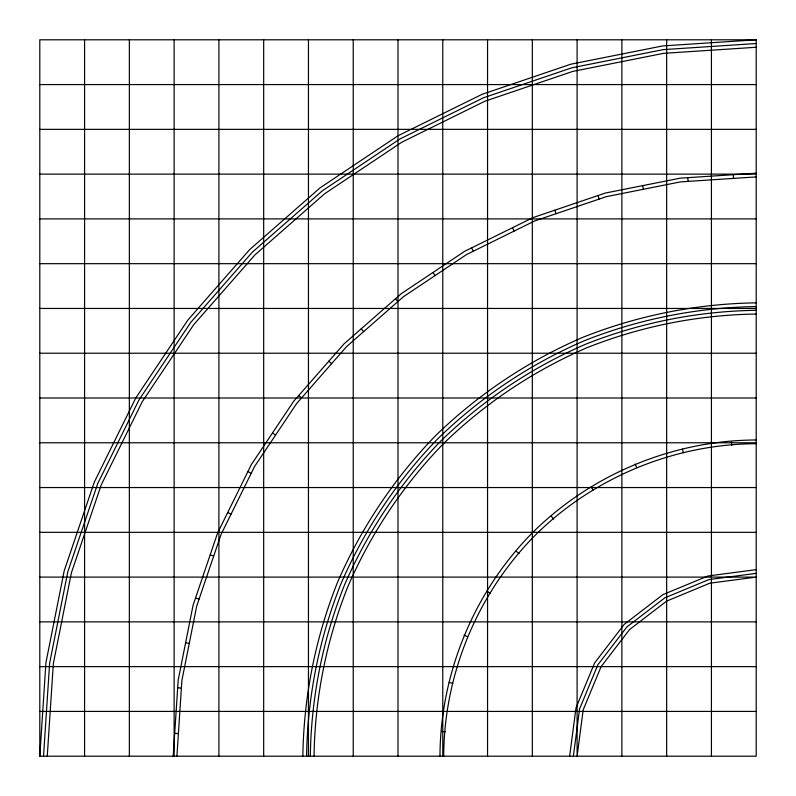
<?xml version="1.0" encoding="UTF-8"?>
<svg xmlns="http://www.w3.org/2000/svg" width="796" height="796" viewBox="0 0 796 796"><rect width="100%" height="100%" fill="white"/><g stroke="black" fill="none" stroke-linecap="round" stroke-linejoin="round"><path stroke-width="1.19" d="M39.8 756.2L45.929 662.69L64.207 570.782L94.336 482.048L135.778 398L187.846 320.082L249.626 249.626L320.082 187.846L398 135.778L482.048 94.336L570.782 64.207L662.69 45.929L756.2 39.8L756.2 756.2L39.8 756.2L39.8 39.8L756.2 39.8M43.531 756.2L49.631 663.177L67.819 571.747L97.779 483.47L139.011 399.871L190.801 322.35L252.262 252.262L322.35 190.801L399.861 139.011L483.47 97.779L571.747 67.819L663.177 49.631L756.2 43.531M47.263 756.2L53.332 663.665L71.421 572.712L101.231 484.903L142.245 401.731L193.766 324.629L254.909 254.909L324.629 193.766L401.731 142.245L484.903 101.231L572.712 71.421L663.665 53.332L756.2 47.263M173.19 756.2L178.185 680.102L193.06 605.308L217.567 533.091L251.297 464.695L293.664 401.284L343.952 343.952L401.284 293.664L464.695 251.297L533.091 217.567L605.308 193.06L680.102 178.185L756.2 173.19M176.921 756.2L181.876 680.59L196.662 606.273L221.019 534.524L254.531 466.565L296.629 403.562L346.588 346.588L403.562 296.629L466.565 254.531L534.524 221.019L606.273 196.662L680.59 181.876L756.2 176.921M302.858 756.2C303.714 696.749 315.405 637.964 337.365 582.712C360.906 528.106 394.199 478.287 435.631 435.631C478.287 394.199 528.106 360.906 582.712 337.365C637.964 315.405 696.749 303.714 756.2 302.848M306.589 756.2C307.435 697.236 319.027 638.939 340.807 584.135C364.16 529.987 397.184 480.565 438.278 438.278C480.565 397.184 529.987 364.16 584.135 340.807C638.939 319.027 697.236 307.435 756.2 306.579M310.321 756.2C311.156 697.724 322.659 639.914 344.26 585.567C367.414 531.867 400.159 482.854 440.914 440.914C482.854 400.159 531.867 367.414 585.567 344.26C639.914 322.659 697.724 311.156 756.2 310.311M314.052 756.2C314.878 698.211 326.28 640.889 347.703 587C370.667 533.738 403.134 485.142 443.551 443.551C485.142 403.134 533.738 370.667 587 347.703C640.889 326.28 698.211 314.878 756.2 314.042M439.979 756.2C440.288 673.207 474.137 591.498 532.594 532.594C591.498 474.137 673.207 440.288 756.2 439.979M443.71 756.2C444.019 674.192 477.461 593.438 535.23 535.23C593.438 477.461 674.192 444.019 756.2 443.71M569.638 756.2L575.996 707.913L594.632 662.919L624.283 624.283L662.919 594.632L707.913 575.996L756.2 569.638M573.369 756.2L579.597 708.878L597.866 664.779L626.92 626.92L664.779 597.866L708.878 579.597L756.2 573.369M39.8 84.575L756.2 84.575M39.8 129.35L756.2 129.35M39.8 174.125L756.2 174.125M39.8 218.9L756.2 218.9M39.8 263.675L756.2 263.675M39.8 308.45L756.2 308.45M39.8 353.225L756.2 353.225M39.8 398L756.2 398M39.8 442.775L756.2 442.775M39.8 487.55L756.2 487.55M39.8 532.325L756.2 532.325M39.8 577.1L756.2 577.1L709.843 583.199L666.65 601.099L629.556 629.556L601.099 666.65L583.199 709.843L577.1 756.2L577.1 39.8M39.8 621.875L756.2 621.875M39.8 666.65L756.2 666.65M39.8 711.425L756.2 711.425M174.692 733.355L178.404 733.594M441.601 731.444L445.312 731.733M177.677 687.724L181.379 688.162M185.617 642.7L189.269 643.427M449.133 682.48L452.755 683.346M195.518 598.075L199.1 599.08M210.214 554.772L213.706 556.066M464.048 635.188L467.491 636.611M227.696 512.554L231.079 514.117M247.924 471.55L251.178 473.371M486.943 591.199L490.117 593.149M272.481 432.994L275.585 435.064M298.709 395.542L301.634 397.851M516.236 551.25L519.072 553.668M328.857 361.165L331.594 363.692M361.165 328.857L363.692 331.594M551.25 516.236L553.668 519.072M395.542 298.709L397.851 301.634M432.994 272.481L435.064 275.585M591.199 486.943L593.149 490.117M471.55 247.924L473.371 251.178M512.554 227.696L514.117 231.079M635.188 464.048L636.611 467.491M554.772 210.214L556.066 213.706M598.075 195.518L599.08 199.1M682.48 449.133L683.346 452.755M642.7 185.617L643.427 189.269M687.724 177.677L688.162 181.379M731.444 441.601L731.733 445.312M733.355 174.692L733.494 178.413M711.425 39.8L711.425 756.2M666.65 39.8L666.65 756.2M621.875 39.8L621.875 756.2M532.325 39.8L532.325 756.2M487.55 39.8L487.55 756.2M442.775 39.8L442.775 756.2M398 39.8L398 756.2M353.225 39.8L353.225 756.2M308.45 39.8L308.45 756.2M263.675 39.8L263.675 756.2M218.9 39.8L218.9 756.2M174.125 39.8L174.125 756.2M129.35 39.8L129.35 756.2M84.575 39.8L84.575 756.2"/></g></svg>
